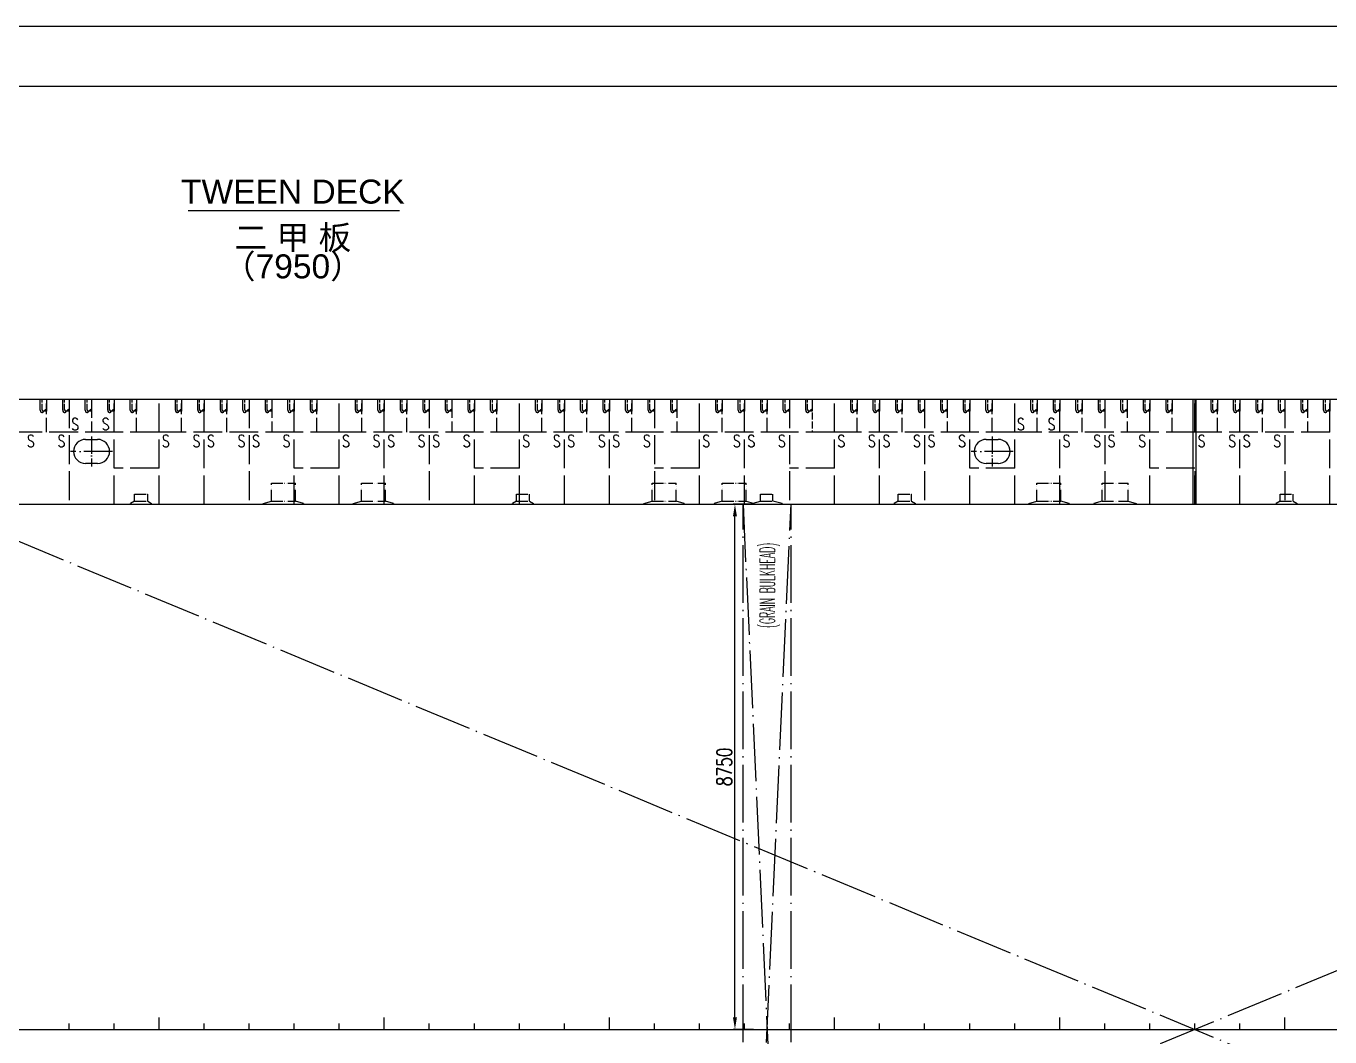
# Model space of a CAD drawing. Extents: x 415194 to 563994, y 453377 to 495577.
# Drawn here: x 480630 to 502346, y 478635 to 495477 of the extents above; entities that cross this region are included whole.
import ezdxf
from ezdxf.enums import TextEntityAlignment as Align

# ---------------------------------------------------------------- set-up
doc = ezdxf.new("R2010")
doc.units = 0
doc.header["$LTSCALE"] = 40
doc.header["$MEASUREMENT"] = 0
for name, pattern in [('ACAD_ISO02W100', [15, 12, -3]), ('ACAD_ISO03W100', [30, 12, -18]), ('ACAD_ISO04W100', [30.5, 24, -3, 0.5, -3]), ('ACAD_ISO05W100', [34, 24, -3, 0.5, -3, 0.5, -3])]:
    doc.linetypes.add(name, pattern=pattern)
doc.layers.get('0').update_dxf_attribs({"linetype": 'CONTINUOUS'})
doc.layers.get('DEFPOINTS').update_dxf_attribs({"linetype": 'CONTINUOUS'})
for name, color, linetype in [('01CONTINUOUS', 2, 'CONTINUOUS'), ('11TEXTE', 4, 'CONTINUOUS'), ('12TEXTC', 6, 'CONTINUOUS'), ('BT_ENG', 7, 'CONTINUOUS'), ('C-CEN', 4, 'ACAD_ISO04W100'), ('C-CON', 4, 'CONTINUOUS'), ('C-DAS', 4, 'ACAD_ISO02W100'), ('Y-CON', 2, 'CONTINUOUS'), ('Y-DAS', 2, 'ACAD_ISO02W100'), ('Y-H', 2, 'ACAD_ISO03W100')]:
    doc.layers.add(name, color=color, linetype=linetype)
doc.styles.add('ROMANS', font='romans.shx', dxfattribs={"width": 0.75, "height": 250, "bigfont": 'hzdx.shx'})
doc.styles.add('SWISS721LIGHTBT', font='swissl.ttf')
doc.dimstyles.new('DM-100', dxfattribs={"dimscale": 0, "dimtxt": 250, "dimasz": 200, "dimexe": 30, "dimexo": 30, "dimgap": 50, "dimtad": 1, "dimdec": 0, "dimzin": 0, "dimdsep": 46, "dimtxsty": 'ROMANS', "dimcen": 0, "dimclrd": 1, "dimclre": 1, "dimclrt": 1, "dimadec": 0, "dimazin": 0, "dimtfac": 1, "dimtdec": 0, "dimtmove": 0, "dimatfit": 3, "dimfxl": 1, "dimtolj": 1, "dimtzin": 0, "dimarcsym": 0})

# ---------------------------------------------------------------- blocks, each defined once
blk = doc.blocks.new('*D30')
at = {"color": 1, "linetype": 'ByBlock', "transparency": 16777216}
for p, q in [((492744, 487510), (492407, 487510)), ((492437, 478960), (492437, 487310)), ((492744, 478760), (492407, 478760))]:
    blk.add_line(p, q, dxfattribs=at)
for points in [[(492404, 487310), (492470, 487310), (492437, 487510)], [(492404, 478960), (492470, 478960), (492437, 478760)]]:
    blk.add_solid(points, dxfattribs=at)
at = {"layer": 'DEFPOINTS', "color": 0, "linetype": 'ByBlock', "transparency": 16777216}
for p in [(492437, 487510), (492774, 487510), (492774, 478760)]:
    blk.add_point(p, dxfattribs=at)
at = {"color": 1, "linetype": 'ByBlock', "transparency": 16777216, "insert": (492262, 483135), "char_height": 250, "attachment_point": 5, "rotation": 90, "style": 'ROMANS'}
blk.add_mtext('\\A1;8750', dxfattribs=at)
blk = doc.blocks.new('A$C771200ED')
at = {"layer": 'C-CON', "linetype": 'ACAD_ISO05W100', "ltscale": 0.2}
for p, q in [((135, 350), (535, 350)), ((135, 50), (135, 350)), ((535, 50), (535, 350)), ((0, 12), (135, 50)), ((0, 12), (0, 0)), ((135, 50), (535, 50)), ((670, 12), (535, 50)), ((670, 12), (670, 0))]:
    blk.add_line(p, q, dxfattribs=at)

msp = doc.modelspace()

# ---------------------------------------------------------------- linework, layer by layer
at = {"color": 2}
msp.add_line((417794.5, 494477.3), (562894.5, 494477.3), dxfattribs=at)
for p, q in [((480866.4, 489078.4), (480866.4, 489260.4)), ((481241.4, 489078.4), (481241.4, 489260.4)), ((481616.4, 489078.4), (481616.4, 489260.4)), ((481991.4, 489078.4), (481991.4, 489260.4)), ((482366.4, 489078.4), (482366.4, 489260.4)), ((483116.4, 489078.4), (483116.4, 489260.4)), ((483491.4, 489078.4), (483491.4, 489260.4)), ((483866.4, 489078.4), (483866.4, 489260.4)), ((484241.4, 489078.4), (484241.4, 489260.4)), ((484616.4, 489078.4), (484616.4, 489260.4)), ((484991.4, 489078.4), (484991.4, 489260.4)), ((485366.4, 489078.4), (485366.4, 489260.4)), ((486116.4, 489078.4), (486116.4, 489260.4)), ((486491.4, 489078.4), (486491.4, 489260.4)), ((486866.4, 489078.4), (486866.4, 489260.4)), ((487241.4, 489078.4), (487241.4, 489260.4)), ((487616.4, 489078.4), (487616.4, 489260.4)), ((487991.4, 489078.4), (487991.4, 489260.4)), ((488366.4, 489078.4), (488366.4, 489260.4)), ((489116.4, 489078.4), (489116.4, 489260.4)), ((489491.4, 489078.4), (489491.4, 489260.4)), ((489866.4, 489078.4), (489866.4, 489260.4)), ((490241.4, 489078.4), (490241.4, 489260.4)), ((490616.4, 489078.4), (490616.4, 489260.4)), ((490991.4, 489078.4), (490991.4, 489260.4)), ((491366.4, 489078.4), (491366.4, 489260.4)), ((492116.4, 489078.4), (492116.4, 489260.4)), ((492491.4, 489078.4), (492491.4, 489260.4)), ((492866.4, 489078.4), (492866.4, 489260.4)), ((493241.4, 489078.4), (493241.4, 489260.4)), ((493616.4, 489078.4), (493616.4, 489260.4)), ((494366.4, 489078.4), (494366.4, 489260.4)), ((494741.4, 489078.4), (494741.4, 489260.4)), ((495116.4, 489078.4), (495116.4, 489260.4)), ((495491.4, 489078.4), (495491.4, 489260.4)), ((495866.4, 489078.4), (495866.4, 489260.4)), ((496241.4, 489078.4), (496241.4, 489260.4)), ((496616.4, 489078.4), (496616.4, 489260.4)), ((497366.4, 489078.4), (497366.4, 489260.4)), ((497741.4, 489078.4), (497741.4, 489260.4)), ((498116.4, 489078.4), (498116.4, 489260.4)), ((498491.4, 489078.4), (498491.4, 489260.4)), ((498866.4, 489078.4), (498866.4, 489260.4)), ((499241.4, 489078.4), (499241.4, 489260.4)), ((499616.4, 489078.4), (499616.4, 489260.4)), ((500071.4, 487510.4), (500071.4, 489260.4)), ((500121.4, 487510.4), (500121.4, 489260.4)), ((500366.4, 489078.4), (500366.4, 489260.4)), ((500741.4, 489078.4), (500741.4, 489260.4)), ((501116.4, 489078.4), (501116.4, 489260.4)), ((501491.4, 489078.4), (501491.4, 489260.4)), ((501866.4, 489078.4), (501866.4, 489260.4)), ((502241.4, 489078.4), (502241.4, 489260.4)), ((481621.4, 488590.4), (481821.4, 488590.4)), ((496621.4, 488590.4), (496821.4, 488590.4)), ((481821.4, 488190.4), (481621.4, 488190.4)), ((496821.4, 488190.4), (496621.4, 488190.4)), ((493221.4, 487525.4), (493221.4, 487510.4)), ((481346.4, 478760.4), (481346.4, 478860.4)), ((482096.4, 478760.4), (482096.4, 478860.4)), ((482846.4, 478760.4), (482846.4, 478960.4)), ((483596.4, 478760.4), (483596.4, 478860.4)), ((484346.4, 478760.4), (484346.4, 478860.4)), ((485096.4, 478760.4), (485096.4, 478860.4)), ((485846.4, 478760.4), (485846.4, 478860.4)), ((486596.4, 478760.4), (486596.4, 478960.4)), ((487346.4, 478760.4), (487346.4, 478860.4)), ((488096.4, 478760.4), (488096.4, 478860.4)), ((488846.4, 478760.4), (488846.4, 478860.4)), ((489596.4, 478760.4), (489596.4, 478860.4)), ((490346.4, 478760.4), (490346.4, 478960.4)), ((491096.4, 478760.4), (491096.4, 478860.4)), ((491846.4, 478760.4), (491846.4, 478860.4)), ((492596.4, 478760.4), (492596.4, 478860.4)), ((493346.4, 478760.4), (493346.4, 478860.4)), ((494096.4, 478760.4), (494096.4, 478960.4)), ((494846.4, 478760.4), (494846.4, 478860.4)), ((495596.4, 478760.4), (495596.4, 478860.4)), ((496346.4, 478760.4), (496346.4, 478860.4)), ((497096.4, 478760.4), (497096.4, 478860.4)), ((497846.4, 478760.4), (497846.4, 478960.4)), ((498596.4, 478760.4), (498596.4, 478860.4)), ((499346.4, 478760.4), (499346.4, 478860.4)), ((500096.4, 478760.4), (500096.4, 478860.4)), ((500846.4, 478760.4), (500846.4, 478860.4)), ((501596.4, 478760.4), (501596.4, 478960.4)), ((479096.4, 478760.4), (521096.4, 478760.4))]:
    msp.add_line(p, q)
for centre, radius, start, end in [((480916.4, 489078.4), 50, 180, 220.30049), ((480897.3, 489062.3), 25, 220.30049, 355.62163), ((480921.4, 489085.4), 25, 180, 270), ((481291.4, 489078.4), 50, 180, 220.30049), ((481272.3, 489062.3), 25, 220.30049, 355.62163), ((481296.4, 489085.4), 25, 180, 270), ((481666.4, 489078.4), 50, 180, 220.30049), ((481647.3, 489062.3), 25, 220.30049, 355.62163), ((481671.4, 489085.4), 25, 180, 270), ((482041.4, 489078.4), 50, 180, 220.30049), ((482022.3, 489062.3), 25, 220.30049, 355.62163), ((482046.4, 489085.4), 25, 180, 270), ((482416.4, 489078.4), 50, 180, 220.30049), ((482397.3, 489062.3), 25, 220.30049, 355.62163), ((482421.4, 489085.4), 25, 180, 270), ((483166.4, 489078.4), 50, 180, 220.30049), ((483147.3, 489062.3), 25, 220.30049, 355.62163), ((483171.4, 489085.4), 25, 180, 270), ((483541.4, 489078.4), 50, 180, 220.30049), ((483522.3, 489062.3), 25, 220.30049, 355.62163), ((483546.4, 489085.4), 25, 180, 270), ((483916.4, 489078.4), 50, 180, 220.30049), ((483897.3, 489062.3), 25, 220.30049, 355.62163), ((483921.4, 489085.4), 25, 180, 270), ((484291.4, 489078.4), 50, 180, 220.30049), ((484272.3, 489062.3), 25, 220.30049, 355.62163), ((484296.4, 489085.4), 25, 180, 270), ((484666.4, 489078.4), 50, 180, 220.30049), ((484647.3, 489062.3), 25, 220.30049, 355.62163), ((484671.4, 489085.4), 25, 180, 270), ((485041.4, 489078.4), 50, 180, 220.30049), ((485022.3, 489062.3), 25, 220.30049, 355.62163), ((485046.4, 489085.4), 25, 180, 270), ((485416.4, 489078.4), 50, 180, 220.30049), ((485397.3, 489062.3), 25, 220.30049, 355.62163), ((485421.4, 489085.4), 25, 180, 270), ((486166.4, 489078.4), 50, 180, 220.30049), ((486147.3, 489062.3), 25, 220.30049, 355.62163), ((486171.4, 489085.4), 25, 180, 270), ((486541.4, 489078.4), 50, 180, 220.30049), ((486522.3, 489062.3), 25, 220.30049, 355.62163), ((486546.4, 489085.4), 25, 180, 270), ((486916.4, 489078.4), 50, 180, 220.30049), ((486897.3, 489062.3), 25, 220.30049, 355.62163), ((486921.4, 489085.4), 25, 180, 270), ((487291.4, 489078.4), 50, 180, 220.30049), ((487272.3, 489062.3), 25, 220.30049, 355.62163), ((487296.4, 489085.4), 25, 180, 270), ((487666.4, 489078.4), 50, 180, 220.30049), ((487647.3, 489062.3), 25, 220.30049, 355.62163), ((487671.4, 489085.4), 25, 180, 270), ((488041.4, 489078.4), 50, 180, 220.30049), ((488022.3, 489062.3), 25, 220.30049, 355.62163), ((488046.4, 489085.4), 25, 180, 270), ((488416.4, 489078.4), 50, 180, 220.30049), ((488397.3, 489062.3), 25, 220.30049, 355.62163), ((488421.4, 489085.4), 25, 180, 270), ((489166.4, 489078.4), 50, 180, 220.30049), ((489147.3, 489062.3), 25, 220.30049, 355.62163), ((489171.4, 489085.4), 25, 180, 270), ((489541.4, 489078.4), 50, 180, 220.30049), ((489522.3, 489062.3), 25, 220.30049, 355.62163), ((489546.4, 489085.4), 25, 180, 270), ((489916.4, 489078.4), 50, 180, 220.30049), ((489897.3, 489062.3), 25, 220.30049, 355.62163), ((489921.4, 489085.4), 25, 180, 270), ((490291.4, 489078.4), 50, 180, 220.30049), ((490272.3, 489062.3), 25, 220.30049, 355.62163), ((490296.4, 489085.4), 25, 180, 270), ((490666.4, 489078.4), 50, 180, 220.30049), ((490647.3, 489062.3), 25, 220.30049, 355.62163), ((490671.4, 489085.4), 25, 180, 270), ((491041.4, 489078.4), 50, 180, 220.30049), ((491022.3, 489062.3), 25, 220.30049, 355.62163), ((491046.4, 489085.4), 25, 180, 270), ((491416.4, 489078.4), 50, 180, 220.30049), ((491397.3, 489062.3), 25, 220.30049, 355.62163), ((491421.4, 489085.4), 25, 180, 270), ((492166.4, 489078.4), 50, 180, 220.30049), ((492147.3, 489062.3), 25, 220.30049, 355.62163), ((492171.4, 489085.4), 25, 180, 270), ((492541.4, 489078.4), 50, 180, 220.30049), ((492522.3, 489062.3), 25, 220.30049, 355.62163), ((492546.4, 489085.4), 25, 180, 270), ((492916.4, 489078.4), 50, 180, 220.30049), ((492897.3, 489062.3), 25, 220.30049, 355.62163), ((492921.4, 489085.4), 25, 180, 270), ((493291.4, 489078.4), 50, 180, 220.30049), ((493272.3, 489062.3), 25, 220.30049, 355.62163), ((493296.4, 489085.4), 25, 180, 270), ((493666.4, 489078.4), 50, 180, 220.30049), ((493647.3, 489062.3), 25, 220.30049, 355.62163), ((493671.4, 489085.4), 25, 180, 270), ((494416.4, 489078.4), 50, 180, 220.30049), ((494397.3, 489062.3), 25, 220.30049, 355.62163), ((494421.4, 489085.4), 25, 180, 270), ((494791.4, 489078.4), 50, 180, 220.30049), ((494772.3, 489062.3), 25, 220.30049, 355.62163), ((494796.4, 489085.4), 25, 180, 270), ((495166.4, 489078.4), 50, 180, 220.30049), ((495147.3, 489062.3), 25, 220.30049, 355.62163), ((495171.4, 489085.4), 25, 180, 270), ((495541.4, 489078.4), 50, 180, 220.30049), ((495522.3, 489062.3), 25, 220.30049, 355.62163), ((495546.4, 489085.4), 25, 180, 270), ((495916.4, 489078.4), 50, 180, 220.30049), ((495897.3, 489062.3), 25, 220.30049, 355.62163), ((495921.4, 489085.4), 25, 180, 270), ((496291.4, 489078.4), 50, 180, 220.30049), ((496272.3, 489062.3), 25, 220.30049, 355.62163), ((496296.4, 489085.4), 25, 180, 270), ((496666.4, 489078.4), 50, 180, 220.30049), ((496647.3, 489062.3), 25, 220.30049, 355.62163), ((496671.4, 489085.4), 25, 180, 270), ((497416.4, 489078.4), 50, 180, 220.30049), ((497397.3, 489062.3), 25, 220.30049, 355.62163), ((497421.4, 489085.4), 25, 180, 270), ((497791.4, 489078.4), 50, 180, 220.30049), ((497772.3, 489062.3), 25, 220.30049, 355.62163), ((497796.4, 489085.4), 25, 180, 270), ((498166.4, 489078.4), 50, 180, 220.30049), ((498147.3, 489062.3), 25, 220.30049, 355.62163), ((498171.4, 489085.4), 25, 180, 270), ((498541.4, 489078.4), 50, 180, 220.30049), ((498522.3, 489062.3), 25, 220.30049, 355.62163), ((498546.4, 489085.4), 25, 180, 270), ((498916.4, 489078.4), 50, 180, 220.30049), ((498897.3, 489062.3), 25, 220.30049, 355.62163), ((498921.4, 489085.4), 25, 180, 270), ((499291.4, 489078.4), 50, 180, 220.30049), ((499272.3, 489062.3), 25, 220.30049, 355.62163), ((499296.4, 489085.4), 25, 180, 270), ((499666.4, 489078.4), 50, 180, 220.30049), ((499647.3, 489062.3), 25, 220.30049, 355.62163), ((499671.4, 489085.4), 25, 180, 270), ((500416.4, 489078.4), 50, 180, 220.30049), ((500397.3, 489062.3), 25, 220.30049, 355.62163), ((500421.4, 489085.4), 25, 180, 270), ((500791.4, 489078.4), 50, 180, 220.30049), ((500772.3, 489062.3), 25, 220.30049, 355.62163), ((500796.4, 489085.4), 25, 180, 270), ((501166.4, 489078.4), 50, 180, 220.30049), ((501147.3, 489062.3), 25, 220.30049, 355.62163), ((501171.4, 489085.4), 25, 180, 270), ((501541.4, 489078.4), 50, 180, 220.30049), ((501522.3, 489062.3), 25, 220.30049, 355.62163), ((501546.4, 489085.4), 25, 180, 270), ((501916.4, 489078.4), 50, 180, 220.30049), ((501897.3, 489062.3), 25, 220.30049, 355.62163), ((501921.4, 489085.4), 25, 180, 270), ((502291.4, 489078.4), 50, 180, 220.30049), ((502272.3, 489062.3), 25, 220.30049, 355.62163), ((502296.4, 489085.4), 25, 180, 270), ((481621.4, 488390.4), 200, 90, 270), ((481821.4, 488390.4), 200, 270, 90), ((496621.4, 488390.4), 200, 90, 270), ((496821.4, 488390.4), 200, 270, 90)]:
    msp.add_arc(centre, radius, start, end)
at = {"layer": '01CONTINUOUS'}
msp.add_line((486851.2, 492398.5), (483328, 492398.5), dxfattribs=at)
at = {"layer": 'BT_ENG'}
msp.add_line((415294.5, 495477.3), (563894.5, 495477.3), dxfattribs=at)
at = {"layer": 'C-CEN', "ltscale": 0.3}
for p, q in [((481721.4, 488640.4), (481721.4, 488140.4)), ((496721.4, 488640.4), (496721.4, 488140.4))]:
    msp.add_line(p, q, dxfattribs=at)
at = {"layer": 'C-CEN', "ltscale": 0.5}
for p, q in [((482071.4, 488390.4), (481371.4, 488390.4)), ((497071.4, 488390.4), (496371.4, 488390.4))]:
    msp.add_line(p, q, dxfattribs=at)
at = {"layer": 'C-CEN'}
for p, q in [((479234.3, 487422.5), (520948.9, 470102.2)), ((479243.9, 470102.2), (520948.9, 487418.5)), ((492571.4, 487510.4), (493371.4, 470010.4)), ((492571.4, 470010.4), (493371.4, 487510.4)), ((492571.4, 470010.4), (492571.4, 487510.4)), ((493371.4, 470010.4), (493371.4, 487510.4))]:
    msp.add_line(p, q, dxfattribs=at)
at = {"layer": 'C-CON', "linetype": 'ACAD_ISO05W100', "ltscale": 0.2}
for p, q in [((492226.4, 487860.4), (492626.4, 487860.4)), ((492226.4, 487560.4), (492226.4, 487860.4)), ((492626.4, 487560.4), (492626.4, 487860.4)), ((498551.4, 487860.4), (498986.4, 487860.4)), ((498551.4, 487560.4), (498551.4, 487860.4)), ((498986.4, 487560.4), (498986.4, 487860.4)), ((482436.4, 487560.4), (482371.4, 487522.4)), ((482436.4, 487560.4), (482436.4, 487680.4)), ((482436.4, 487680.4), (482656.4, 487680.4)), ((482436.4, 487560.4), (482656.4, 487560.4)), ((482656.4, 487560.4), (482656.4, 487680.4)), ((482656.4, 487560.4), (482721.4, 487522.4)), ((488796.4, 487560.4), (488731.4, 487522.4)), ((488796.4, 487560.4), (488796.4, 487680.4)), ((488796.4, 487680.4), (489016.4, 487680.4)), ((488796.4, 487560.4), (489016.4, 487560.4)), ((489016.4, 487560.4), (489016.4, 487680.4)), ((489016.4, 487560.4), (489081.4, 487522.4)), ((492226.4, 487560.4), (492091.4, 487525.4)), ((492226.4, 487560.4), (492626.4, 487560.4)), ((492626.4, 487560.4), (492742.8, 487530.2)), ((492742.8, 487530.2), (492861.4, 487560.4)), ((492742.8, 487530.2), (492742.8, 487510.4)), ((492861.4, 487560.4), (492861.4, 487680.4)), ((492861.4, 487680.4), (493066.4, 487680.4)), ((492861.4, 487560.4), (493066.4, 487560.4)), ((493066.4, 487560.4), (493066.4, 487680.4)), ((493221.4, 487525.4), (493066.4, 487560.4)), ((495156.4, 487560.4), (495091.4, 487522.4)), ((495156.4, 487560.4), (495156.4, 487680.4)), ((495156.4, 487680.4), (495376.4, 487680.4)), ((495156.4, 487560.4), (495376.4, 487560.4)), ((495376.4, 487560.4), (495376.4, 487680.4)), ((495376.4, 487560.4), (495441.4, 487522.4)), ((498551.4, 487560.4), (498416.4, 487522.4)), ((498551.4, 487560.4), (498986.4, 487560.4)), ((498986.4, 487560.4), (499121.4, 487522.4)), ((501516.4, 487560.4), (501451.4, 487522.4)), ((501516.4, 487560.4), (501516.4, 487680.4)), ((501516.4, 487680.4), (501736.4, 487680.4)), ((501516.4, 487560.4), (501736.4, 487560.4)), ((501736.4, 487560.4), (501736.4, 487680.4)), ((501736.4, 487560.4), (501801.4, 487522.4)), ((482371.4, 487510.4), (482371.4, 487522.4)), ((482721.4, 487510.4), (482721.4, 487522.4)), ((488731.4, 487510.4), (488731.4, 487522.4)), ((489081.4, 487510.4), (489081.4, 487522.4)), ((492091.4, 487525.4), (492091.4, 487510.4)), ((495091.4, 487510.4), (495091.4, 487522.4)), ((495441.4, 487510.4), (495441.4, 487522.4)), ((498416.4, 487522.4), (498416.4, 487510.4)), ((499121.4, 487522.4), (499121.4, 487510.4)), ((501451.4, 487510.4), (501451.4, 487522.4)), ((501801.4, 487510.4), (501801.4, 487522.4))]:
    msp.add_line(p, q, dxfattribs=at)
at = {"layer": 'C-DAS', "ltscale": 0.2}
for p, q in [((480896.4, 489085.4), (480896.4, 489260.4)), ((481271.4, 489085.4), (481271.4, 489260.4)), ((481646.4, 489085.4), (481646.4, 489260.4)), ((482021.4, 489085.4), (482021.4, 489260.4)), ((482396.4, 489085.4), (482396.4, 489260.4)), ((483146.4, 489085.4), (483146.4, 489260.4)), ((483521.4, 489085.4), (483521.4, 489260.4)), ((483896.4, 489085.4), (483896.4, 489260.4)), ((484271.4, 489085.4), (484271.4, 489260.4)), ((484646.4, 489085.4), (484646.4, 489260.4)), ((485021.4, 489085.4), (485021.4, 489260.4)), ((485396.4, 489085.4), (485396.4, 489260.4)), ((486146.4, 489085.4), (486146.4, 489260.4)), ((486521.4, 489085.4), (486521.4, 489260.4)), ((486896.4, 489085.4), (486896.4, 489260.4)), ((487271.4, 489085.4), (487271.4, 489260.4)), ((487646.4, 489085.4), (487646.4, 489260.4)), ((488021.4, 489085.4), (488021.4, 489260.4)), ((488396.4, 489085.4), (488396.4, 489260.4)), ((489146.4, 489085.4), (489146.4, 489260.4)), ((489521.4, 489085.4), (489521.4, 489260.4)), ((489896.4, 489085.4), (489896.4, 489260.4)), ((490271.4, 489085.4), (490271.4, 489260.4)), ((490646.4, 489085.4), (490646.4, 489260.4)), ((491021.4, 489085.4), (491021.4, 489260.4)), ((491396.4, 489085.4), (491396.4, 489260.4)), ((492146.4, 489085.4), (492146.4, 489260.4)), ((492521.4, 489085.4), (492521.4, 489260.4)), ((492896.4, 489085.4), (492896.4, 489260.4)), ((493271.4, 489085.4), (493271.4, 489260.4)), ((493646.4, 489085.4), (493646.4, 489260.4)), ((494396.4, 489085.4), (494396.4, 489260.4)), ((494771.4, 489085.4), (494771.4, 489260.4)), ((495146.4, 489085.4), (495146.4, 489260.4)), ((495521.4, 489085.4), (495521.4, 489260.4)), ((495896.4, 489085.4), (495896.4, 489260.4)), ((496271.4, 489085.4), (496271.4, 489260.4)), ((496646.4, 489085.4), (496646.4, 489260.4)), ((497396.4, 489085.4), (497396.4, 489260.4)), ((497771.4, 489085.4), (497771.4, 489260.4)), ((498146.4, 489085.4), (498146.4, 489260.4)), ((498521.4, 489085.4), (498521.4, 489260.4)), ((498896.4, 489085.4), (498896.4, 489260.4)), ((499271.4, 489085.4), (499271.4, 489260.4)), ((499646.4, 489085.4), (499646.4, 489260.4)), ((500396.4, 489085.4), (500396.4, 489260.4)), ((500771.4, 489085.4), (500771.4, 489260.4)), ((501146.4, 489085.4), (501146.4, 489260.4)), ((501521.4, 489085.4), (501521.4, 489260.4)), ((501896.4, 489085.4), (501896.4, 489260.4)), ((502271.4, 489085.4), (502271.4, 489260.4))]:
    msp.add_line(p, q, dxfattribs=at)
at = {"layer": 'C-DAS'}
for p, q in [((481346.4, 489260.4), (481346.4, 487510.4)), ((482096.4, 487510.4), (482096.4, 489260.4)), ((483596.4, 487510.4), (483596.4, 489260.4)), ((484346.4, 489260.4), (484346.4, 487510.4)), ((485096.4, 487510.4), (485096.4, 489260.4)), ((486596.4, 487510.4), (486596.4, 489260.4)), ((487346.4, 489260.4), (487346.4, 487510.4)), ((488096.4, 487510.4), (488096.4, 489260.4)), ((489596.4, 487510.4), (489596.4, 489260.4)), ((490346.4, 487510.4), (490346.4, 489260.4)), ((491096.4, 489260.4), (491096.4, 487510.4)), ((492596.4, 487510.4), (492596.4, 489260.4)), ((493346.4, 489260.4), (493346.4, 487510.4)), ((494846.4, 487510.4), (494846.4, 489260.4)), ((495596.4, 489260.4), (495596.4, 487510.4)), ((496346.4, 487510.4), (496346.4, 489260.4)), ((497846.4, 487510.4), (497846.4, 489260.4)), ((498596.4, 489260.4), (498596.4, 487510.4)), ((499346.4, 487510.4), (499346.4, 489260.4)), ((500846.4, 487510.4), (500846.4, 489260.4)), ((501596.4, 489260.4), (501596.4, 487510.4)), ((502346.4, 487510.4), (502346.4, 489260.4)), ((482096.4, 488710.4), (479096.4, 488710.4)), ((485096.4, 488710.4), (482846.4, 488710.4)), ((488096.4, 488710.4), (485846.4, 488710.4)), ((491096.4, 488710.4), (488846.4, 488710.4)), ((493346.4, 488710.4), (491846.4, 488710.4)), ((496346.4, 488710.4), (494096.4, 488710.4)), ((499346.4, 488710.4), (497096.4, 488710.4)), ((502346.4, 488710.4), (500096.4, 488710.4))]:
    msp.add_line(p, q, dxfattribs=at)
at = {"layer": 'Y-CON'}
msp.add_line((449096.4, 487510.4), (521096.4, 487510.4), dxfattribs=at)
for points in [[(456996.4, 489260.4), (463496.4, 489260.4), (474096.4, 489260.4), (513496.4, 489260.4)], [(480971.4, 489260.4), (480971.4, 489060.4), (480921.4, 489060.4), (480971.4, 489100.4)], [(481346.4, 489260.4), (481346.4, 489060.4), (481296.4, 489060.4), (481346.4, 489100.4)], [(481721.4, 489260.4), (481721.4, 489060.4), (481671.4, 489060.4), (481721.4, 489100.4)], [(482096.4, 489260.4), (482096.4, 489060.4), (482046.4, 489060.4), (482096.4, 489100.4)], [(482471.4, 489260.4), (482471.4, 489060.4), (482421.4, 489060.4), (482471.4, 489100.4)], [(483221.4, 489260.4), (483221.4, 489060.4), (483171.4, 489060.4), (483221.4, 489100.4)], [(483596.4, 489260.4), (483596.4, 489060.4), (483546.4, 489060.4), (483596.4, 489100.4)], [(483971.4, 489260.4), (483971.4, 489060.4), (483921.4, 489060.4), (483971.4, 489100.4)], [(484346.4, 489260.4), (484346.4, 489060.4), (484296.4, 489060.4), (484346.4, 489100.4)], [(484721.4, 489260.4), (484721.4, 489060.4), (484671.4, 489060.4), (484721.4, 489100.4)], [(485096.4, 489260.4), (485096.4, 489060.4), (485046.4, 489060.4), (485096.4, 489100.4)], [(485471.4, 489260.4), (485471.4, 489060.4), (485421.4, 489060.4), (485471.4, 489100.4)], [(486221.4, 489260.4), (486221.4, 489060.4), (486171.4, 489060.4), (486221.4, 489100.4)], [(486596.4, 489260.4), (486596.4, 489060.4), (486546.4, 489060.4), (486596.4, 489100.4)], [(486971.4, 489260.4), (486971.4, 489060.4), (486921.4, 489060.4), (486971.4, 489100.4)], [(487346.4, 489260.4), (487346.4, 489060.4), (487296.4, 489060.4), (487346.4, 489100.4)], [(487721.4, 489260.4), (487721.4, 489060.4), (487671.4, 489060.4), (487721.4, 489100.4)], [(488096.4, 489260.4), (488096.4, 489060.4), (488046.4, 489060.4), (488096.4, 489100.4)], [(488471.4, 489260.4), (488471.4, 489060.4), (488421.4, 489060.4), (488471.4, 489100.4)], [(489221.4, 489260.4), (489221.4, 489060.4), (489171.4, 489060.4), (489221.4, 489100.4)], [(489596.4, 489260.4), (489596.4, 489060.4), (489546.4, 489060.4), (489596.4, 489100.4)], [(489971.4, 489260.4), (489971.4, 489060.4), (489921.4, 489060.4), (489971.4, 489100.4)], [(490346.4, 489260.4), (490346.4, 489060.4), (490296.4, 489060.4), (490346.4, 489100.4)], [(490721.4, 489260.4), (490721.4, 489060.4), (490671.4, 489060.4), (490721.4, 489100.4)], [(491096.4, 489260.4), (491096.4, 489060.4), (491046.4, 489060.4), (491096.4, 489100.4)], [(491471.4, 489260.4), (491471.4, 489060.4), (491421.4, 489060.4), (491471.4, 489100.4)], [(492221.4, 489260.4), (492221.4, 489060.4), (492171.4, 489060.4), (492221.4, 489100.4)], [(492596.4, 489260.4), (492596.4, 489060.4), (492546.4, 489060.4), (492596.4, 489100.4)], [(492971.4, 489260.4), (492971.4, 489060.4), (492921.4, 489060.4), (492971.4, 489100.4)], [(493346.4, 489260.4), (493346.4, 489060.4), (493296.4, 489060.4), (493346.4, 489100.4)], [(493721.4, 489260.4), (493721.4, 489060.4), (493671.4, 489060.4), (493721.4, 489100.4)], [(494471.4, 489260.4), (494471.4, 489060.4), (494421.4, 489060.4), (494471.4, 489100.4)], [(494846.4, 489260.4), (494846.4, 489060.4), (494796.4, 489060.4), (494846.4, 489100.4)], [(495221.4, 489260.4), (495221.4, 489060.4), (495171.4, 489060.4), (495221.4, 489100.4)], [(495596.4, 489260.4), (495596.4, 489060.4), (495546.4, 489060.4), (495596.4, 489100.4)], [(495971.4, 489260.4), (495971.4, 489060.4), (495921.4, 489060.4), (495971.4, 489100.4)], [(496346.4, 489260.4), (496346.4, 489060.4), (496296.4, 489060.4), (496346.4, 489100.4)], [(496721.4, 489260.4), (496721.4, 489060.4), (496671.4, 489060.4), (496721.4, 489100.4)], [(497471.4, 489260.4), (497471.4, 489060.4), (497421.4, 489060.4), (497471.4, 489100.4)], [(497846.4, 489260.4), (497846.4, 489060.4), (497796.4, 489060.4), (497846.4, 489100.4)], [(498221.4, 489260.4), (498221.4, 489060.4), (498171.4, 489060.4), (498221.4, 489100.4)], [(498596.4, 489260.4), (498596.4, 489060.4), (498546.4, 489060.4), (498596.4, 489100.4)], [(498971.4, 489260.4), (498971.4, 489060.4), (498921.4, 489060.4), (498971.4, 489100.4)], [(499346.4, 489260.4), (499346.4, 489060.4), (499296.4, 489060.4), (499346.4, 489100.4)], [(499721.4, 489260.4), (499721.4, 489060.4), (499671.4, 489060.4), (499721.4, 489100.4)], [(500471.4, 489260.4), (500471.4, 489060.4), (500421.4, 489060.4), (500471.4, 489100.4)], [(500846.4, 489260.4), (500846.4, 489060.4), (500796.4, 489060.4), (500846.4, 489100.4)], [(501221.4, 489260.4), (501221.4, 489060.4), (501171.4, 489060.4), (501221.4, 489100.4)], [(501596.4, 489260.4), (501596.4, 489060.4), (501546.4, 489060.4), (501596.4, 489100.4)], [(501971.4, 489260.4), (501971.4, 489060.4), (501921.4, 489060.4), (501971.4, 489100.4)], [(502346.4, 489260.4), (502346.4, 489060.4), (502296.4, 489060.4), (502346.4, 489100.4)]]:
    msp.add_lwpolyline(points, dxfattribs=at)
at = {"layer": 'Y-DAS', "ltscale": 0.5}
for p, q in [((480971.4, 488710.4), (480971.4, 489190.4)), ((481721.4, 489190.4), (481721.4, 488710.4)), ((482471.4, 488710.4), (482471.4, 489190.4)), ((483221.4, 488710.4), (483221.4, 489190.4)), ((483971.4, 488710.4), (483971.4, 489190.4)), ((484721.4, 489190.4), (484721.4, 488710.4)), ((485471.4, 488710.4), (485471.4, 489190.4)), ((486221.4, 488710.4), (486221.4, 489190.4)), ((486971.4, 488710.4), (486971.4, 489190.4)), ((487721.4, 489190.4), (487721.4, 488710.4)), ((488471.4, 488710.4), (488471.4, 489190.4)), ((489221.4, 488710.4), (489221.4, 489190.4)), ((489971.4, 488710.4), (489971.4, 489190.4)), ((490721.4, 488710.4), (490721.4, 489190.4)), ((491471.4, 489190.4), (491471.4, 488710.4)), ((492221.4, 488710.4), (492221.4, 489190.4)), ((492971.4, 488710.4), (492971.4, 489190.4)), ((494471.4, 488710.4), (494471.4, 489190.4)), ((495221.4, 488710.4), (495221.4, 489190.4)), ((495971.4, 489190.4), (495971.4, 488710.4)), ((496721.4, 488710.4), (496721.4, 489190.4)), ((497471.4, 488710.4), (497471.4, 489190.4)), ((498221.4, 488710.4), (498221.4, 489190.4)), ((498971.4, 489190.4), (498971.4, 488710.4)), ((499721.4, 488710.4), (499721.4, 489190.4)), ((500471.4, 488710.4), (500471.4, 489190.4)), ((501221.4, 488710.4), (501221.4, 489190.4)), ((501971.4, 489190.4), (501971.4, 488710.4))]:
    msp.add_line(p, q, dxfattribs=at)
at = {"layer": 'Y-DAS'}
for p, q in [((482846.4, 487510.4), (482846.4, 489260.4)), ((485846.4, 487510.4), (485846.4, 489260.4)), ((488846.4, 487510.4), (488846.4, 489260.4)), ((491846.4, 487510.4), (491846.4, 489260.4)), ((494096.4, 487510.4), (494096.4, 489260.4)), ((497096.4, 487510.4), (497096.4, 489260.4)), ((482846.4, 488710.4), (482096.4, 488710.4)), ((485846.4, 488710.4), (485096.4, 488710.4)), ((488846.4, 488710.4), (488096.4, 488710.4)), ((491846.4, 488710.4), (491096.4, 488710.4)), ((494096.4, 488710.4), (493346.4, 488710.4)), ((497096.4, 488710.4), (496346.4, 488710.4)), ((500096.4, 488710.4), (499346.4, 488710.4)), ((482846.4, 488110.4), (482096.4, 488110.4)), ((485846.4, 488110.4), (485096.4, 488110.4)), ((488846.4, 488110.4), (488096.4, 488110.4)), ((491846.4, 488110.4), (491096.4, 488110.4)), ((494096.4, 488110.4), (493346.4, 488110.4)), ((497096.4, 488110.4), (496346.4, 488110.4)), ((500096.4, 488110.4), (499346.4, 488110.4))]:
    msp.add_line(p, q, dxfattribs=at)
at = {"layer": 'Y-DAS', "ltscale": 0.25}
msp.add_line((493721.4, 489190.4), (493721.4, 488710.4), dxfattribs=at)
at = {"layer": 'Y-H'}
for p, q in [((500096.4, 489260.4), (500096.4, 487510.4)), ((500096.4, 487510.4), (500096.4, 489190.4))]:
    msp.add_line(p, q, dxfattribs=at)

# ---------------------------------------------------------------- block references
for p in [(484580.6, 487510.4), (486080.6, 487510.4), (490920.6, 487510.4), (497331.4, 487510.4)]:
    msp.add_blockref('A$C771200ED', p)

# ---------------------------------------------------------------- texts
at = {"style": 'ROMANS', "width": 0.45}
msp.add_text('(GRAIN BULKHEAD)', height=250, rotation=90, dxfattribs=at).set_placement((493102.4, 485447.3))
at = {"char_height": 200, "attachment_point": 5, "style": 'ROMANS'}
for insert in [(481446.7, 488844.3), (481955.8, 488844.3), (497198.9, 488844.3), (497708, 488844.3), (480709.2, 488563.4), (481218.3, 488563.4), (482959.2, 488563.4), (483468.3, 488563.4), (483709.2, 488563.4), (484218.3, 488563.4), (484459.2, 488563.4), (484968.3, 488563.4), (485959.2, 488563.4), (486468.3, 488563.4), (486709.2, 488563.4), (487218.3, 488563.4), (487459.2, 488563.4), (487968.3, 488563.4), (488959.2, 488563.4), (489468.3, 488563.4), (489709.2, 488563.4), (490218.3, 488563.4), (490459.2, 488563.4), (490968.3, 488563.4), (491959.2, 488563.4), (492468.3, 488563.4), (492709.2, 488563.4), (493218.3, 488563.4), (494209.2, 488563.4), (494718.3, 488563.4), (494959.2, 488563.4), (495468.3, 488563.4), (495709.2, 488563.4), (496218.3, 488563.4), (497959.2, 488563.4), (498468.3, 488563.4), (498709.2, 488563.4), (499218.3, 488563.4), (500209.2, 488563.4), (500718.3, 488563.4), (500959.2, 488563.4), (501468.3, 488563.4)]:
    msp.add_mtext('S', dxfattribs=dict(at, insert=insert))
at = {"layer": '11TEXTE', "style": 'SWISS721LIGHTBT'}
for s, p in [('TWEEN DECK', (485073.7, 492719.3)), ('（7950）', (485073.7, 491481.1))]:
    msp.add_text(s, height=400, dxfattribs=at).set_placement(p, align=Align.MIDDLE)
at = {"layer": '12TEXTC', "style": 'SWISS721LIGHTBT'}
msp.add_text('二 甲 板', height=400, dxfattribs=at).set_placement((485073.7, 491963.7), align=Align.MIDDLE)

# ---------------------------------------------------------------- dimensions: what is measured, and where the dimension line sits
dim = msp.add_linear_dim(base=(492436.9, 487510.4), p1=(492774.4, 478760.4), p2=(492774.4, 487510.4), angle=90, dimstyle='DM-100', override={"dimscale": 1, "dimtmove": 1})
dim.commit()
dim.dimension.update_dxf_attribs({"geometry": '*D30', "text_midpoint": (492261.9, 483135.4)})

doc.saveas('drawing.dxf')
